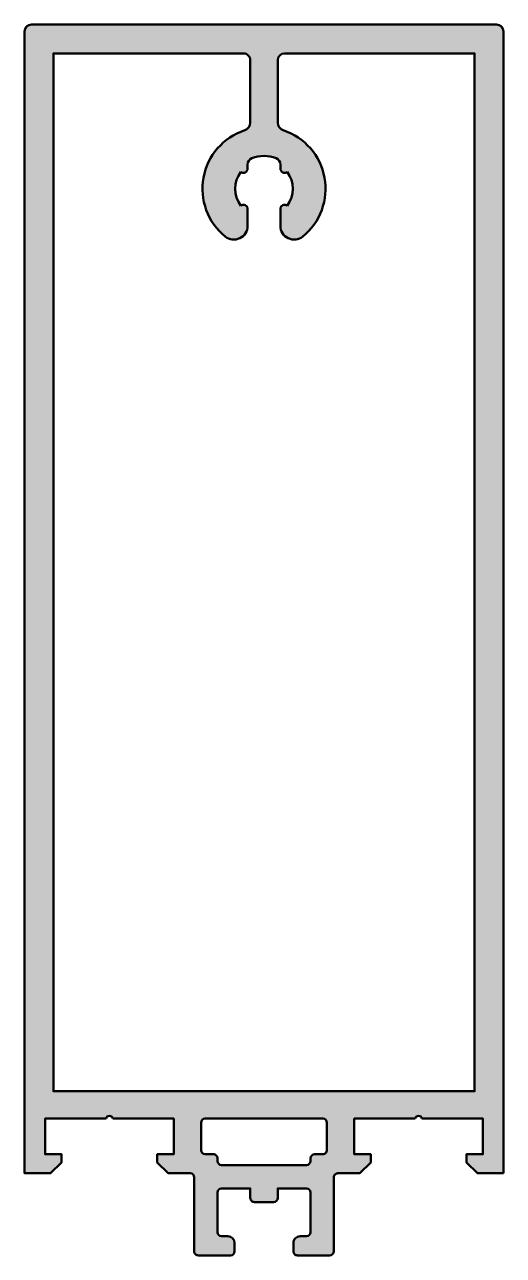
# Model space of a CAD drawing. Extents: x -17.5 to 17.5, y -6 to 84.
import ezdxf

# ---------------------------------------------------------------- set-up
doc = ezdxf.new("R2010")
doc.units = 0
doc.layers.add('0S-Alu contour', color=7, linetype='Continuous', lineweight=50)
doc.layers.add('0S-Alu hatch', color=252, linetype='Continuous', lineweight=25)

# ---------------------------------------------------------------- blocks, each defined once
blk = doc.blocks.new('434200__BE5958CA_B9FE_46E5_82E7_A23811E1F53E_')
at = {"layer": '0S-Alu hatch'}
h = blk.add_hatch(color=256, dxfattribs=at)
edge = h.paths.add_edge_path()
edge.add_line((17.5, -2.84e-14), (15.6, -2.84e-14))
edge.add_line((15.6, -2.84e-14), (14.8, 0.7999999999999688))
edge.add_line((14.8, 0.7999999999999688), (14.8, 1.399999999999977))
edge.add_line((14.8, 1.399999999999977), (16, 1.399999999999977))
edge.add_line((16, 1.399999999999977), (16, 3.999999999999971))
edge.add_line((16, 3.999999999999971), (11.55, 3.999999999999971))
edge.add_arc((11.3, 3.943749999999965), 0.2562499999999995, 12.6803834918211, 167.3196165081789)
edge.add_line((11.05, 3.999999999999971), (6.599999999999997, 3.999999999999971))
edge.add_line((6.599999999999997, 3.999999999999971), (6.599999999999997, 1.399999999999977))
edge.add_line((6.599999999999997, 1.399999999999977), (7.799999999999997, 1.399999999999977))
edge.add_line((7.799999999999997, 1.399999999999977), (7.799999999999997, 0.7999999999999688))
edge.add_line((7.799999999999997, 0.7999999999999688), (6.999999999999996, -2.84e-14))
edge.add_line((6.999999999999996, -2.84e-14), (5.399999999999996, -2.84e-14))
edge.add_arc((5.399999999999995, -0.3000000000000398), 0.3000000000000114, 89.99999999999967, 180)
edge.add_line((5.099999999999983, -0.3000000000000398), (5.099999999999999, -5.700000000000031))
edge.add_ellipse((4.799999999999998, -5.700000000000013), major_axis=(-0.3000000000000007, 0), ratio=1, start_angle=90.00000000000028, end_angle=180, ccw=False)
edge.add_line((4.8, -6.000000000000014), (2.449999999999999, -6.000000000000028))
edge.add_ellipse((2.449999999999998, -5.700000000000017), major_axis=(-0.3000000000000104, 0), ratio=1, start_angle=0, end_angle=90.00000000000023, ccw=False)
edge.add_line((2.149999999999987, -5.700000000000017), (2.149999999999998, -5.100000000000022))
edge.add_ellipse((2.649999999999997, -5.100000000000021), major_axis=(-0.4999999999999992, 0), ratio=1, start_angle=269.9999999999999, end_angle=360, ccw=False)
edge.add_line((2.649999999999998, -4.600000000000022), (3.100000000000001, -4.600000000000022))
edge.add_arc((3.100000000000001, -4.300000000000011), 0.3000000000000114, 270, 360)
edge.add_line((3.400000000000012, -4.300000000000011), (3.4, -1.400000000000034))
edge.add_arc((3.099999999999994, -1.400000000000034), 0.300000000000006, 0, 90)
edge.add_line((3.099999999999994, -1.100000000000028), (1, -1.100000000000022))
edge.add_line((1, -1.100000000000022), (1, -1.800000000000025))
edge.add_ellipse((0.700000000000003, -1.800000000000011), major_axis=(-0.2999999999999971, 0), ratio=1, start_angle=90, end_angle=180, ccw=False)
edge.add_line((0.700000000000003, -2.100000000000008), (-0.6999999999999993, -2.100000000000022))
edge.add_ellipse((-0.7000000000000025, -1.800000000000011), major_axis=(-0.3000000000000114, 0), ratio=1, start_angle=0, end_angle=90.00000000000063, ccw=False)
edge.add_line((-1.000000000000014, -1.800000000000011), (-1, -1.100000000000022))
edge.add_line((-1, -1.100000000000022), (-3.100000000000001, -1.100000000000022))
edge.add_arc((-3.099999999999994, -1.400000000000034), 0.3000000000000114, 90.00000000000136, 180)
edge.add_line((-3.400000000000005, -1.400000000000034), (-3.399999999999998, -4.300000000000025))
edge.add_arc((-3.100000000000001, -4.300000000000011), 0.2999999999999971, 180, 270)
edge.add_line((-3.100000000000001, -4.600000000000008), (-2.649999999999998, -4.600000000000022))
edge.add_ellipse((-2.650000000000005, -5.100000000000022), major_axis=(-0.5, 0), ratio=1, start_angle=180, end_angle=269.99999999999926, ccw=False)
edge.add_line((-2.150000000000005, -5.100000000000022), (-2.149999999999998, -5.700000000000031))
edge.add_ellipse((-2.449999999999995, -5.700000000000017), major_axis=(-0.2999999999999971, 0), ratio=1, start_angle=90, end_angle=180, ccw=False)
edge.add_line((-2.449999999999995, -6.000000000000014), (-4.8, -6.000000000000028))
edge.add_ellipse((-4.800000000000004, -5.700000000000017), major_axis=(-0.3000000000000114, 0), ratio=1, start_angle=0, end_angle=90.00000000000068, ccw=False)
edge.add_line((-5.100000000000015, -5.700000000000017), (-5.099999999999997, -0.3000000000000256))
edge.add_arc((-5.399999999999998, -0.3000000000000398), 0.3000000000000007, 0, 90)
edge.add_line((-5.399999999999998, -3.91e-14), (-6.999999999999996, -2.84e-14))
edge.add_line((-6.999999999999996, -2.84e-14), (-7.799999999999997, 0.7999999999999688))
edge.add_line((-7.799999999999997, 0.7999999999999688), (-7.799999999999997, 1.399999999999977))
edge.add_line((-7.799999999999997, 1.399999999999977), (-6.599999999999997, 1.399999999999977))
edge.add_line((-6.599999999999997, 1.399999999999977), (-6.599999999999997, 3.999999999999971))
edge.add_line((-6.599999999999997, 3.999999999999971), (-11.05, 3.999999999999971))
edge.add_arc((-11.29999999999999, 3.943749999999965), 0.2562499999999978, 12.68038349182122, 167.3196165081787)
edge.add_line((-11.54999999999999, 3.999999999999971), (-16, 3.999999999999971))
edge.add_line((-16, 3.999999999999971), (-16, 1.399999999999977))
edge.add_line((-16, 1.399999999999977), (-14.79999999999999, 1.399999999999977))
edge.add_line((-14.79999999999999, 1.399999999999977), (-14.79999999999999, 0.7999999999999688))
edge.add_line((-14.79999999999999, 0.7999999999999688), (-15.6, -2.84e-14))
edge.add_line((-15.6, -2.84e-14), (-17.5, -2.84e-14))
edge.add_line((-17.5, -2.84e-14), (-17.5, 83.49999999999999))
edge.add_ellipse((-16.99999999999998, 83.49999999999999), major_axis=(-0.5000000000000214, 0), ratio=1, start_angle=270.00000000000165, end_angle=360, ccw=False)
edge.add_line((-16.99999999999999, 84), (17, 84))
edge.add_ellipse((16.99999999999998, 83.49999999999999), major_axis=(-0.5000000000000142, 0), ratio=1, start_angle=180, end_angle=269.99999999999756, ccw=False)
edge.add_line((17.5, 83.49999999999999), (17.5, -2.84e-14))
edge = h.paths.add_edge_path()
edge.add_ellipse((0, 71.99999999999999), major_axis=(-4.5, 0), ratio=1, start_angle=-71.71611005959238, end_angle=51.055196405904496, ccw=False)
edge.add_arc((-1.600000000000004, 76.84252000512129), 0.6000000000000023, 288.2838899404068, 360)
edge.add_line((-0.9999999999999964, 76.84252000512129), (-1.000000000000007, 81.39999999999998))
edge.add_arc((-1.499999999999996, 81.39999999999998), 0.4999999999999894, 0, 90.0000000000004)
edge.add_line((-1.5, 81.89999999999995), (-15.39999999999999, 81.89999999999996))
edge.add_line((-15.39999999999999, 81.89999999999996), (-15.4, 5.999999999999971))
edge.add_line((-15.4, 5.999999999999971), (15.40000000000001, 5.999999999999971))
edge.add_line((15.40000000000001, 5.999999999999971), (15.39999999999999, 81.89999999999996))
edge.add_line((15.39999999999999, 81.89999999999996), (1.499999999999992, 81.89999999999996))
edge.add_arc((1.499999999999992, 81.39999999999998), 0.5, 90, 180)
edge.add_line((0.9999999999999893, 81.39999999999998), (1.000000000000007, 76.84252000512129))
edge.add_arc((1.600000000000004, 76.84252000512129), 0.5999999999999979, 180, 251.7161100595933)
edge.add_ellipse((0, 71.99999999999999), major_axis=(-4.500000000000004, 0), ratio=1, start_angle=128.9448035940957, end_angle=251.7161100595925, ccw=False)
edge.add_ellipse((2.200000000000001, 69.27786848223674), major_axis=(-1.000000000000001, 0), ratio=1, start_angle=0, end_angle=128.9448035940957, ccw=False)
edge.add_line((1.200000000000002, 69.27786848223674), (1.200000000000008, 70.53030615433008))
edge.add_ellipse((1.500000000000039, 70.53030615433008), major_axis=(-0.3000000000000305, 0), ratio=1, start_angle=229.6807351609664, end_angle=360, ccw=False)
edge.add_arc((3.6e-15, 71.99999999999999), 2.099999999999995, 323.7767789191131, 396.2232210808884)
edge.add_ellipse((1.5, 73.4696938456699), major_axis=(-0.3000000000000007, 0), ratio=1, start_angle=0, end_angle=130.3192648390393, ccw=False)
edge.add_line((1.199999999999995, 73.4696938456699), (1.199999999999999, 73.76635217326556))
edge.add_arc((0.6999999999999958, 73.76635217326556), 0.5000000000000036, 0, 68.38172757784118)
edge.add_arc((1.78e-14, 71.99999999999997), 2.400000000000012, 68.38172757784237, 111.6182724221585)
edge.add_arc((-0.6999999999999993, 73.76635217326556), 0.4999999999999885, 111.6182724221589, 180)
edge.add_line((-1.199999999999988, 73.76635217326556), (-1.199999999999998, 73.4696938456699))
edge.add_ellipse((-1.5, 73.4696938456699), major_axis=(-0.3000000000000014, 0), ratio=1, start_angle=49.680735160960126, end_angle=180, ccw=False)
edge.add_arc((-3.6e-15, 71.99999999999999), 2.099999999999994, 143.7767789191117, 216.2232210808883)
edge.add_ellipse((-1.500000000000003, 70.53030615433008), major_axis=(-0.3000000000000007, 0), ratio=1, start_angle=180, end_angle=310.31926483903965, ccw=False)
edge.add_line((-1.199999999999999, 70.53030615433008), (-1.199999999999997, 69.27786848223674))
edge.add_ellipse((-2.199999999999999, 69.27786848223674), major_axis=(-1.000000000000001, 0), ratio=1, start_angle=51.055196405904496, end_angle=180, ccw=False)
edge = h.paths.add_edge_path()
edge.add_line((-3.100000000000001, 0.5999999999999659), (3.100000000000001, 0.5999999999999659))
edge.add_arc((3.099999999999994, 0.8999999999999772), 0.3000000000000114, 270.0000000000013, 360)
edge.add_line((3.400000000000005, 0.8999999999999772), (3.399999999999998, 1.09999999999998))
edge.add_ellipse((3.699999999999997, 1.099999999999965), major_axis=(-0.2999999999999971, 0), ratio=1, start_angle=270, end_angle=360, ccw=False)
edge.add_line((3.699999999999997, 1.399999999999963), (4.299999999999991, 1.399999999999977))
edge.add_arc((4.299999999999993, 1.699999999999988), 0.3000000000000114, 269.9999999999997, 360)
edge.add_line((4.600000000000004, 1.699999999999988), (4.599999999999996, 3.699999999999974))
edge.add_arc((4.299999999999997, 3.69999999999996), 0.2999999999999989, 0, 90)
edge.add_line((4.299999999999997, 3.999999999999959), (-4.299999999999997, 3.999999999999971))
edge.add_arc((-4.299999999999997, 3.69999999999996), 0.3000000000000114, 90, 180)
edge.add_line((-4.600000000000008, 3.69999999999996), (-4.599999999999997, 1.699999999999974))
edge.add_arc((-4.299999999999997, 1.699999999999988), 0.3000000000000007, 180, 270)
edge.add_line((-4.299999999999997, 1.399999999999987), (-3.699999999999999, 1.399999999999977))
edge.add_ellipse((-3.699999999999995, 1.099999999999965), major_axis=(-0.3000000000000114, 0), ratio=1, start_angle=180, end_angle=270.0000000000007, ccw=False)
edge.add_line((-3.399999999999984, 1.099999999999965), (-3.399999999999998, 0.8999999999999772))
edge.add_arc((-3.099999999999994, 0.8999999999999772), 0.3000000000000043, 180, 269.9999999999986)
at = {"layer": '0S-Alu contour', "color": 7}
for points in [[(-16.99999999999999, 84), (17, 84)], [(-11.54999999999999, 3.999999999999971), (-16, 3.999999999999971), (-16, 1.399999999999977), (-14.79999999999999, 1.399999999999977), (-14.79999999999999, 0.7999999999999688), (-15.6, -2.84e-14), (-17.5, -2.84e-14), (-17.5, 83.49999999999999)], [(17.5, 83.49999999999999), (17.5, -2.84e-14)], [(-1.5, 81.89999999999995), (-15.39999999999999, 81.89999999999996), (-15.4, 5.999999999999971), (15.40000000000001, 5.999999999999971), (15.39999999999999, 81.89999999999996), (1.499999999999992, 81.89999999999996)], [(-0.9999999999999964, 76.84252000512129), (-1.000000000000007, 81.39999999999998)], [(0.9999999999999893, 81.39999999999998), (1.000000000000007, 76.84252000512129)], [(-1.199999999999988, 73.76635217326556), (-1.199999999999998, 73.4696938456699)], [(1.199999999999995, 73.4696938456699), (1.199999999999999, 73.76635217326556)], [(-1.199999999999999, 70.53030615433008), (-1.199999999999997, 69.27786848223674)], [(1.200000000000002, 69.27786848223674), (1.200000000000008, 70.53030615433008)], [(-5.399999999999998, -3.91e-14), (-6.999999999999996, -2.84e-14), (-7.799999999999997, 0.7999999999999688), (-7.799999999999997, 1.399999999999977), (-6.599999999999997, 1.399999999999977), (-6.599999999999997, 3.999999999999971), (-11.05, 3.999999999999971)], [(-4.600000000000008, 3.69999999999996), (-4.599999999999997, 1.699999999999974)], [(4.299999999999997, 3.999999999999959), (-4.299999999999997, 3.999999999999971)], [(4.600000000000004, 1.699999999999988), (4.599999999999996, 3.699999999999974)], [(11.05, 3.999999999999971), (6.599999999999997, 3.999999999999971), (6.599999999999997, 1.399999999999977), (7.799999999999997, 1.399999999999977), (7.799999999999997, 0.7999999999999688), (6.999999999999996, -2.84e-14), (5.399999999999996, -2.84e-14)], [(17.5, -2.84e-14), (15.6, -2.84e-14), (14.8, 0.7999999999999688), (14.8, 1.399999999999977), (16, 1.399999999999977), (16, 3.999999999999971), (11.55, 3.999999999999971)], [(-4.299999999999997, 1.399999999999987), (-3.699999999999999, 1.399999999999977)], [(-3.399999999999984, 1.099999999999965), (-3.399999999999998, 0.8999999999999772)], [(3.400000000000005, 0.8999999999999772), (3.399999999999998, 1.09999999999998)], [(3.699999999999997, 1.399999999999963), (4.299999999999991, 1.399999999999977)], [(-3.100000000000001, 0.5999999999999659), (3.100000000000001, 0.5999999999999659)], [(-5.100000000000015, -5.700000000000017), (-5.099999999999997, -0.3000000000000256)], [(5.099999999999983, -0.3000000000000398), (5.099999999999999, -5.700000000000031)], [(-3.400000000000005, -1.400000000000034), (-3.399999999999998, -4.300000000000025)], [(-1.000000000000014, -1.800000000000011), (-1, -1.100000000000022), (-3.100000000000001, -1.100000000000022)], [(3.099999999999994, -1.100000000000028), (1, -1.100000000000022), (1, -1.800000000000025)], [(3.400000000000012, -4.300000000000011), (3.4, -1.400000000000034)], [(0.700000000000003, -2.100000000000008), (-0.6999999999999993, -2.100000000000022)], [(-3.100000000000001, -4.600000000000008), (-2.649999999999998, -4.600000000000022)], [(-2.150000000000005, -5.100000000000022), (-2.149999999999998, -5.700000000000031)], [(2.149999999999987, -5.700000000000017), (2.149999999999998, -5.100000000000022)], [(2.649999999999998, -4.600000000000022), (3.100000000000001, -4.600000000000022)], [(-2.449999999999995, -6.000000000000014), (-4.8, -6.000000000000028)], [(4.8, -6.000000000000014), (2.449999999999999, -6.000000000000028)]]:
    blk.add_lwpolyline(points, dxfattribs=at)
at = {"layer": '0S-Alu contour', "color": 7, "extrusion": (0, 0, -1)}
for centre, radius, start, end in [((16.99999999999998, 83.49999999999999), 0.5000000000000214, 0, 89.99999999999837), ((-16.99999999999998, 83.49999999999999), 0.5000000000000142, 90.00000000000244, 180), ((0, 71.99999999999999), 4.5, 308.9448035940955, 71.71611005959248), ((0, 71.99999999999999), 4.500000000000004, 108.2838899404075, 231.0551964059044), ((1.5, 73.4696938456699), 0.3000000000000015, 180, 310.3192648390399), ((-1.5, 73.4696938456699), 0.3000000000000007, 229.6807351609607, 0), ((1.500000000000003, 70.53030615433008), 0.3000000000000007, 49.68073516096036, 180), ((-1.500000000000039, 70.53030615433008), 0.3000000000000305, 0, 130.3192648390336), ((2.199999999999999, 69.27786848223674), 1.000000000000001, 180, 308.9448035940956), ((-2.200000000000001, 69.27786848223674), 1.000000000000001, 231.0551964059043, 0), ((3.699999999999995, 1.099999999999965), 0.3000000000000114, 89.99999999999935, 180), ((-3.699999999999997, 1.099999999999965), 0.2999999999999971, 0, 90), ((0.7000000000000025, -1.800000000000011), 0.3000000000000114, 269.9999999999994, 0), ((-0.700000000000003, -1.800000000000011), 0.2999999999999971, 180, 270), ((2.650000000000005, -5.100000000000022), 0.5, 90.00000000000075, 180), ((-2.649999999999997, -5.100000000000021), 0.4999999999999992, 0, 90.0000000000001), ((4.800000000000004, -5.700000000000017), 0.3000000000000114, 269.9999999999993, 0), ((2.449999999999995, -5.700000000000017), 0.2999999999999971, 180, 270), ((-2.449999999999998, -5.700000000000017), 0.3000000000000105, 269.9999999999998, 0), ((-4.799999999999998, -5.700000000000013), 0.3000000000000007, 180, 269.9999999999997)]:
    blk.add_arc(centre, radius, start, end, dxfattribs=at)
at = {"layer": '0S-Alu contour', "color": 7}
for centre, radius, start, end in [((-1.499999999999996, 81.39999999999998), 0.4999999999999894, 0, 90.0000000000004), ((1.499999999999992, 81.39999999999998), 0.5, 90, 180), ((-1.600000000000004, 76.84252000512129), 0.6000000000000023, 288.2838899404068, 0), ((1.600000000000004, 76.84252000512129), 0.5999999999999979, 180, 251.7161100595933), ((-0.6999999999999993, 73.76635217326556), 0.4999999999999885, 111.6182724221589, 180), ((1.78e-14, 71.99999999999997), 2.400000000000012, 68.38172757784237, 111.6182724221585), ((0.6999999999999958, 73.76635217326556), 0.5000000000000036, 0, 68.38172757784118), ((-3.6e-15, 71.99999999999999), 2.099999999999994, 143.7767789191117, 216.2232210808883), ((3.6e-15, 71.99999999999999), 2.099999999999995, 323.7767789191131, 36.22322108088838), ((-11.29999999999999, 3.943749999999965), 0.2562499999999978, 12.68038349182122, 167.3196165081787), ((-4.299999999999997, 3.69999999999996), 0.3000000000000114, 90, 180), ((4.299999999999997, 3.69999999999996), 0.2999999999999989, 0, 90), ((11.3, 3.943749999999965), 0.2562499999999995, 12.6803834918211, 167.3196165081789), ((-4.299999999999997, 1.699999999999988), 0.3000000000000007, 180, 270), ((4.299999999999993, 1.699999999999988), 0.3000000000000114, 269.9999999999997, 0), ((-3.099999999999994, 0.8999999999999772), 0.3000000000000043, 180, 269.9999999999986), ((3.099999999999994, 0.8999999999999772), 0.3000000000000114, 270.0000000000013, 0), ((-5.399999999999998, -0.3000000000000398), 0.3000000000000007, 0, 90), ((5.399999999999995, -0.3000000000000398), 0.3000000000000114, 89.99999999999967, 180), ((-3.099999999999994, -1.400000000000034), 0.3000000000000114, 90.00000000000136, 180), ((3.099999999999994, -1.400000000000034), 0.300000000000006, 0, 90), ((-3.100000000000001, -4.300000000000011), 0.2999999999999971, 180, 270), ((3.100000000000001, -4.300000000000011), 0.3000000000000114, 270, 0)]:
    blk.add_arc(centre, radius, start, end, dxfattribs=at)
blk = doc.blocks.new('434200__5AAD95F7_88E4_4217_92F3_4D59931B4978_')
at = {"layer": '0S-Alu contour', "color": 7}
blk.add_blockref('434200__BE5958CA_B9FE_46E5_82E7_A23811E1F53E_', (0, 0), dxfattribs=at)

msp = doc.modelspace()

# ---------------------------------------------------------------- block references
at = {"layer": '0S-Alu contour', "color": 7}
msp.add_blockref('434200__5AAD95F7_88E4_4217_92F3_4D59931B4978_', (0, 0), dxfattribs=at)

doc.saveas('drawing.dxf')
